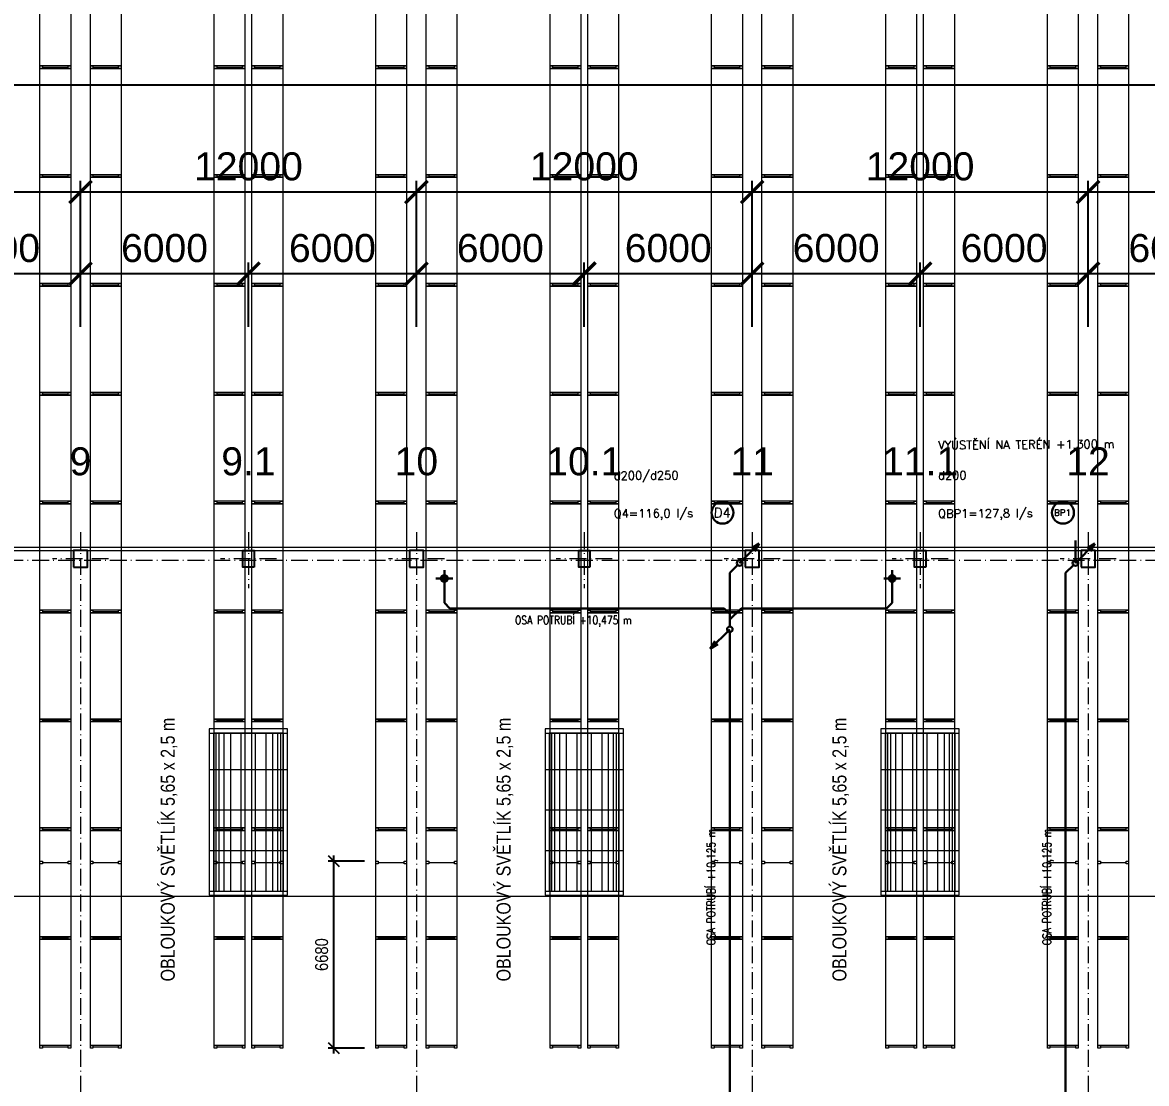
# Model space of a CAD drawing. Header units: millimetres. Extents: x 325046 to 1268204, y 1875583 to 2761998.
# Drawn here: x 800004 to 840169, y 1985536 to 2023456 of the extents above; entities that cross this region are included whole.
import ezdxf
from ezdxf.enums import TextEntityAlignment as Align

# ---------------------------------------------------------------- set-up
doc = ezdxf.new("R2010")
doc.units = ezdxf.units.MM
doc.header["$LTSCALE"] = 100
doc.header["$PDMODE"] = 65
for name, pattern in [('ACAD_ISO10W100', [18.5, 12, -3, 0.5, -3]), ('CONTINOUS', [0]), ('SO02_F11anp01$0${ Leader Line}', [0]), ('ČÁRKOVANÁ', [19.05, 12.7, -6.35])]:
    doc.linetypes.add(name, pattern=pattern)
for name, color, linetype, lineweight in [('A_KCE.tence', 7, 'Continuous', 13), ('Objekty - osy', 5, 'ACAD_ISO10W100', 20), ('OBVODOVÝ PLÁŠŤ', 2, 'Continuous', 9), ('TENKÉ', 9, 'Continuous', 9)]:
    doc.layers.add(name, color=color, linetype=linetype, lineweight=lineweight)
for name, color, linetype, lineweight, true_color in [('Korabek-bezp_vtoky_text', 7, 'CONTINOUS', 0, 0x6b50af), ('Korabek-bezp_vtoky_trasy', 7, 'CONTINOUS', 30, 0x9d626f), ('Korabek-text', 7, 'Continuous', 0, 0x7a7a7a), ('Korabek-trasy', 7, 'Continuous', 30, 0x7478c3), ('Korabek-vpuste', 7, 'Continuous', 30, 0x6f7ceb), ('TECH - regaly', 7, 'Continuous', 9, 0xa98b7e)]:
    doc.layers.add(name, color=color, linetype=linetype, lineweight=lineweight, true_color=true_color)
for name, color, linetype in [('kóty 100', 5, 'Continuous'), ('Kóty osové', 5, 'Continuous'), ('POPIS', 7, 'Continuous'), ('ŽB- SLOUPY', 3, 'Continuous')]:
    doc.layers.add(name, color=color, linetype=linetype)
doc.layers.add('Popis OS', color=7, linetype='Continuous', true_color=0xbd0a5d)
doc.styles.add('ARIAL NARROW', font='ARIALN.TTF')
doc.styles.add('ARIL-TENKÝ', font='arial.ttf')
doc.styles.add('ROMANS', font='romans.shx', dxfattribs={"width": 0.8})
doc.dimstyles.new('200', dxfattribs={"dimscale": 200, "dimtxt": 2.3, "dimasz": 2, "dimexe": 1, "dimexo": 2, "dimgap": 1, "dimtad": 1, "dimdec": 0, "dimzin": 0, "dimdsep": 46, "dimtxsty": 'ARIAL NARROW', "dimblk": 'ARCHTICK', "dimcen": 4, "dimdle": 1, "dimclrd": 256, "dimclre": 256, "dimclrt": 7, "dimadec": 0, "dimazin": 0, "dimtfac": 1, "dimtdec": 0, "dimtix": 1, "dimtofl": 0, "dimtmove": 0, "dimatfit": 0, "dimldrblk": 'OBLIQUE', "dimfxl": 1, "dimtolj": 1, "dimtzin": 0, "dimlwd": -1, "dimlwe": -1, "dimarcsym": 0})
doc.dimstyles.new('400', dxfattribs={"dimscale": 400, "dimtxt": 2.5, "dimasz": 2, "dimexe": 1, "dimexo": 12, "dimgap": 1, "dimtad": 1, "dimdec": 0, "dimzin": 0, "dimdsep": 46, "dimtxsty": 'ARIL-TENKÝ', "dimblk": 'ARCHTICK', "dimcen": 4, "dimdle": 1, "dimclrd": 256, "dimclre": 256, "dimclrt": 7, "dimadec": 0, "dimazin": 0, "dimtfac": 1, "dimtdec": 0, "dimtix": 1, "dimtofl": 0, "dimtmove": 0, "dimatfit": 0, "dimldrblk": 'OBLIQUE', "dimfxl": 1, "dimtolj": 1, "dimtzin": 0, "dimlwd": -1, "dimlwe": -1, "dimarcsym": 0})

# ---------------------------------------------------------------- blocks, each defined once
blk = doc.blocks.new('Regal_17poli')
at = {"layer": 'TECH - regaly', "color": 5}
for p, q in [((1112269, 2526458), (1112269, 2526548)), ((1112269, 2526548), (1112359, 2526548)), ((1112359, 2526458), (1112269, 2526458)), ((1112359, 2526548), (1112359, 2526458)), ((1112359, 2526503), (1113279, 2526503)), ((1113279, 2526458), (1113279, 2526548)), ((1113279, 2526548), (1113369, 2526548)), ((1113369, 2526458), (1113279, 2526458)), ((1113369, 2526548), (1113369, 2526458)), ((1112269, 2522568), (1112269, 2522658)), ((1112269, 2522658), (1112359, 2522658)), ((1112359, 2522568), (1112269, 2522568)), ((1112359, 2522658), (1112359, 2522568)), ((1112359, 2522613), (1113279, 2522613)), ((1113279, 2522568), (1113279, 2522658)), ((1113279, 2522658), (1113369, 2522658)), ((1113369, 2522568), (1113279, 2522568)), ((1113369, 2522658), (1113369, 2522568)), ((1112269, 2518678), (1112269, 2518768)), ((1112269, 2518768), (1112359, 2518768)), ((1112359, 2518678), (1112269, 2518678)), ((1112359, 2518768), (1112359, 2518678)), ((1112359, 2518723), (1113279, 2518723)), ((1113279, 2518678), (1113279, 2518768)), ((1113279, 2518768), (1113369, 2518768)), ((1113369, 2518678), (1113279, 2518678)), ((1113369, 2518768), (1113369, 2518678)), ((1112269, 2514788), (1112269, 2514878)), ((1112269, 2514878), (1112359, 2514878)), ((1112359, 2514788), (1112269, 2514788)), ((1112359, 2514878), (1112359, 2514788)), ((1112359, 2514833), (1113279, 2514833)), ((1113279, 2514788), (1113279, 2514878)), ((1113279, 2514878), (1113369, 2514878)), ((1113369, 2514788), (1113279, 2514788)), ((1113369, 2514878), (1113369, 2514788)), ((1112269, 2510898), (1112269, 2510988)), ((1112269, 2510988), (1112359, 2510988)), ((1112359, 2510898), (1112269, 2510898)), ((1112359, 2510988), (1112359, 2510898)), ((1112359, 2510943), (1113279, 2510943)), ((1113279, 2510898), (1113279, 2510988)), ((1113279, 2510988), (1113369, 2510988)), ((1113369, 2510898), (1113279, 2510898)), ((1113369, 2510988), (1113369, 2510898)), ((1112269, 2507008), (1112269, 2507098)), ((1112269, 2507098), (1112359, 2507098)), ((1112359, 2507008), (1112269, 2507008)), ((1112359, 2507098), (1112359, 2507008)), ((1112359, 2507053), (1113279, 2507053)), ((1113279, 2507008), (1113279, 2507098)), ((1113279, 2507098), (1113369, 2507098)), ((1113369, 2507008), (1113279, 2507008)), ((1113369, 2507098), (1113369, 2507008)), ((1112269, 2503118), (1112269, 2503208)), ((1112269, 2503208), (1112359, 2503208)), ((1112359, 2503118), (1112269, 2503118)), ((1112359, 2503208), (1112359, 2503118)), ((1112359, 2503163), (1113279, 2503163)), ((1113279, 2503118), (1113279, 2503208)), ((1113279, 2503208), (1113369, 2503208)), ((1113369, 2503118), (1113279, 2503118)), ((1113369, 2503208), (1113369, 2503118)), ((1112269, 2499228), (1112269, 2499318)), ((1112269, 2499318), (1112359, 2499318)), ((1112359, 2499228), (1112269, 2499228)), ((1112359, 2499318), (1112359, 2499228)), ((1112359, 2499273), (1113279, 2499273)), ((1113279, 2499228), (1113279, 2499318)), ((1113279, 2499318), (1113369, 2499318)), ((1113369, 2499228), (1113279, 2499228)), ((1113369, 2499318), (1113369, 2499228)), ((1112269, 2495338), (1112269, 2495428)), ((1112269, 2495428), (1112359, 2495428)), ((1112359, 2495338), (1112269, 2495338)), ((1112359, 2495428), (1112359, 2495338)), ((1112359, 2495383), (1113279, 2495383)), ((1113279, 2495338), (1113279, 2495428)), ((1113279, 2495428), (1113369, 2495428)), ((1113369, 2495338), (1113279, 2495338)), ((1113369, 2495428), (1113369, 2495338)), ((1112269, 2491448), (1112269, 2491538)), ((1112269, 2491538), (1112359, 2491538)), ((1112359, 2491538), (1112359, 2491448)), ((1112359, 2491493), (1113279, 2491493)), ((1113279, 2491448), (1113279, 2491538)), ((1113279, 2491538), (1113369, 2491538)), ((1113369, 2491538), (1113369, 2491448)), ((1112359, 2491448), (1112269, 2491448)), ((1113369, 2491448), (1113279, 2491448))]:
    blk.add_line(p, q, dxfattribs=at)
at = {"layer": 'TECH - regaly'}
for points in [[(1112269, 2530348), (1113369, 2530348), (1113369, 2526548), (1112269, 2526548)], [(1112269, 2526458), (1113369, 2526458), (1113369, 2522658), (1112269, 2522658)], [(1112269, 2522568), (1113369, 2522568), (1113369, 2518768), (1112269, 2518768)], [(1112269, 2518678), (1113369, 2518678), (1113369, 2514878), (1112269, 2514878)], [(1112269, 2514788), (1113369, 2514788), (1113369, 2510988), (1112269, 2510988)], [(1112269, 2510898), (1113369, 2510898), (1113369, 2507098), (1112269, 2507098)], [(1112269, 2507008), (1113369, 2507008), (1113369, 2503208), (1112269, 2503208)], [(1112269, 2503118), (1113369, 2503118), (1113369, 2499318), (1112269, 2499318)], [(1112269, 2499228), (1113369, 2499228), (1113369, 2495428), (1112269, 2495428)], [(1112269, 2495338), (1113369, 2495338), (1113369, 2491538), (1112269, 2491538)]]:
    blk.add_lwpolyline(points, close=True, dxfattribs=at)
blk = doc.blocks.new('_ARCHTICK')
at = {"color": 0, "linetype": 'ByBlock', "const_width": 0.15}
blk.add_lwpolyline([(-0.5, -0.5), (0.5, 0.5)], dxfattribs=at)
blk = doc.blocks.new('*D1040')
at = {"layer": 'Defpoints', "color": 0, "transparency": 16777216}
for p in [(820079, 2014479), (820079, 2007777), (826079, 2007777)]:
    blk.add_point(p, dxfattribs=at)
at = {"layer": 'Kóty osové', "transparency": 16777216}
for p, q in [((820079, 2012577), (820079, 2014879)), ((826079, 2012577), (826079, 2014879)), ((826479, 2014479), (819679, 2014479))]:
    blk.add_line(p, q, dxfattribs=at)
at = {"layer": 'Kóty osové', "transparency": 16777216, "xscale": 800, "yscale": 800, "zscale": 800}
for p, rotation in [((820079, 2014479), 179.9999999999866), ((826079, 2014479), 359.9999999999867)]:
    blk.add_blockref('_ARCHTICK', p, dxfattribs=dict(at, rotation=rotation))
at = {"layer": 'Kóty osové', "color": 7, "transparency": 16777216, "insert": (823079, 2015389), "char_height": 1000, "attachment_point": 5, "style": 'ARIL-TENKÝ'}
blk.add_mtext('\\A1;6000', dxfattribs=at)
blk = doc.blocks.new('_Oblique')
at = {"color": 0, "lineweight": -2}
blk.add_line((-0.5, -0.5), (0.5, 0.5), dxfattribs=at)
blk = doc.blocks.new('*D1041')
at = {"layer": 'Defpoints', "color": 0, "transparency": 16777216}
for p in [(814079, 2014479), (814079, 2007777), (820079, 2007777)]:
    blk.add_point(p, dxfattribs=at)
at = {"layer": 'Kóty osové', "transparency": 16777216}
for p, q in [((814079, 2012577), (814079, 2014879)), ((820079, 2012577), (820079, 2014879)), ((820479, 2014479), (813679, 2014479))]:
    blk.add_line(p, q, dxfattribs=at)
at = {"layer": 'Kóty osové', "transparency": 16777216, "xscale": 800, "yscale": 800, "zscale": 800, "rotation": 180}
blk.add_blockref('_ARCHTICK', (814079, 2014479), dxfattribs=at)
at = {"layer": 'Kóty osové', "transparency": 16777216, "xscale": 800, "yscale": 800, "zscale": 800}
blk.add_blockref('_ARCHTICK', (820079, 2014479), dxfattribs=at)
at = {"layer": 'Kóty osové', "color": 7, "transparency": 16777216, "insert": (817079, 2015389), "char_height": 1000, "attachment_point": 5, "style": 'ARIL-TENKÝ'}
blk.add_mtext('\\A1;6000', dxfattribs=at)
blk = doc.blocks.new('*D1042')
at = {"layer": 'Defpoints', "color": 0, "transparency": 16777216}
for p in [(808079, 2014479), (808079, 2007777), (814079, 2007777)]:
    blk.add_point(p, dxfattribs=at)
at = {"layer": 'Kóty osové', "transparency": 16777216}
for p, q in [((808079, 2012577), (808079, 2014879)), ((814079, 2012577), (814079, 2014879)), ((814479, 2014479), (807679, 2014479))]:
    blk.add_line(p, q, dxfattribs=at)
at = {"layer": 'Kóty osové', "transparency": 16777216, "xscale": 800, "yscale": 800, "zscale": 800, "rotation": 180}
blk.add_blockref('_ARCHTICK', (808079, 2014479), dxfattribs=at)
at = {"layer": 'Kóty osové', "transparency": 16777216, "xscale": 800, "yscale": 800, "zscale": 800}
blk.add_blockref('_ARCHTICK', (814079, 2014479), dxfattribs=at)
at = {"layer": 'Kóty osové', "color": 7, "transparency": 16777216, "insert": (811079, 2015389), "char_height": 1000, "attachment_point": 5, "style": 'ARIL-TENKÝ'}
blk.add_mtext('\\A1;6000', dxfattribs=at)
blk = doc.blocks.new('*D1043')
at = {"layer": 'Defpoints', "color": 0, "transparency": 16777216}
for p in [(802079, 2014479), (802079, 2007777), (808079, 2007777)]:
    blk.add_point(p, dxfattribs=at)
at = {"layer": 'Kóty osové', "transparency": 16777216}
for p, q in [((802079, 2012577), (802079, 2014879)), ((808079, 2012577), (808079, 2014879)), ((808479, 2014479), (801679, 2014479))]:
    blk.add_line(p, q, dxfattribs=at)
at = {"layer": 'Kóty osové', "transparency": 16777216, "xscale": 800, "yscale": 800, "zscale": 800, "rotation": 180}
blk.add_blockref('_ARCHTICK', (802079, 2014479), dxfattribs=at)
at = {"layer": 'Kóty osové', "transparency": 16777216, "xscale": 800, "yscale": 800, "zscale": 800}
blk.add_blockref('_ARCHTICK', (808079, 2014479), dxfattribs=at)
at = {"layer": 'Kóty osové', "color": 7, "transparency": 16777216, "insert": (805079, 2015389), "char_height": 1000, "attachment_point": 5, "style": 'ARIL-TENKÝ'}
blk.add_mtext('\\A1;6000', dxfattribs=at)
blk = doc.blocks.new('*D1044')
at = {"layer": 'Defpoints', "color": 0, "transparency": 16777216}
for p in [(796079, 2014479), (796079, 2007777), (802079, 2007777)]:
    blk.add_point(p, dxfattribs=at)
at = {"layer": 'Kóty osové', "transparency": 16777216}
for p, q in [((796079, 2012577), (796079, 2014879)), ((802079, 2012577), (802079, 2014879)), ((802479, 2014479), (795679, 2014479))]:
    blk.add_line(p, q, dxfattribs=at)
at = {"layer": 'Kóty osové', "transparency": 16777216, "xscale": 800, "yscale": 800, "zscale": 800, "rotation": 180}
blk.add_blockref('_ARCHTICK', (796079, 2014479), dxfattribs=at)
at = {"layer": 'Kóty osové', "transparency": 16777216, "xscale": 800, "yscale": 800, "zscale": 800}
blk.add_blockref('_ARCHTICK', (802079, 2014479), dxfattribs=at)
at = {"layer": 'Kóty osové', "color": 7, "transparency": 16777216, "insert": (799079, 2015389), "char_height": 1000, "attachment_point": 5, "style": 'ARIL-TENKÝ'}
blk.add_mtext('\\A1;6000', dxfattribs=at)
blk = doc.blocks.new('*D1078')
at = {"layer": 'Defpoints', "color": 0, "transparency": 16777216}
for p in [(838079, 2014479), (838079, 2007777), (844079, 2007777)]:
    blk.add_point(p, dxfattribs=at)
at = {"layer": 'Kóty osové', "transparency": 16777216}
for p, q in [((838079, 2012577), (838079, 2014879)), ((844079, 2012577), (844079, 2014879)), ((844479, 2014479), (837679, 2014479))]:
    blk.add_line(p, q, dxfattribs=at)
at = {"layer": 'Kóty osové', "transparency": 16777216, "xscale": 800, "yscale": 800, "zscale": 800, "rotation": 180}
blk.add_blockref('_ARCHTICK', (838079, 2014479), dxfattribs=at)
at = {"layer": 'Kóty osové', "transparency": 16777216, "xscale": 800, "yscale": 800, "zscale": 800}
blk.add_blockref('_ARCHTICK', (844079, 2014479), dxfattribs=at)
at = {"layer": 'Kóty osové', "color": 7, "transparency": 16777216, "insert": (841079, 2015389), "char_height": 1000, "attachment_point": 5, "style": 'ARIL-TENKÝ'}
blk.add_mtext('\\A1;6000', dxfattribs=at)
blk = doc.blocks.new('*D1079')
at = {"layer": 'Defpoints', "color": 0, "transparency": 16777216}
for p in [(832079, 2014479), (832079, 2007777), (838079, 2007777)]:
    blk.add_point(p, dxfattribs=at)
at = {"layer": 'Kóty osové', "transparency": 16777216}
for p, q in [((832079, 2012577), (832079, 2014879)), ((838079, 2012577), (838079, 2014879)), ((838479, 2014479), (831679, 2014479))]:
    blk.add_line(p, q, dxfattribs=at)
at = {"layer": 'Kóty osové', "transparency": 16777216, "xscale": 800, "yscale": 800, "zscale": 800, "rotation": 180}
blk.add_blockref('_ARCHTICK', (832079, 2014479), dxfattribs=at)
at = {"layer": 'Kóty osové', "transparency": 16777216, "xscale": 800, "yscale": 800, "zscale": 800}
blk.add_blockref('_ARCHTICK', (838079, 2014479), dxfattribs=at)
at = {"layer": 'Kóty osové', "color": 7, "transparency": 16777216, "insert": (835079, 2015389), "char_height": 1000, "attachment_point": 5, "style": 'ARIL-TENKÝ'}
blk.add_mtext('\\A1;6000', dxfattribs=at)
blk = doc.blocks.new('*D1080')
at = {"layer": 'Defpoints', "color": 0, "transparency": 16777216}
for p in [(826079, 2014479), (826079, 2007777), (832079, 2007777)]:
    blk.add_point(p, dxfattribs=at)
at = {"layer": 'Kóty osové', "transparency": 16777216}
for p, q in [((826079, 2012577), (826079, 2014879)), ((832079, 2012577), (832079, 2014879)), ((832479, 2014479), (825679, 2014479))]:
    blk.add_line(p, q, dxfattribs=at)
at = {"layer": 'Kóty osové', "transparency": 16777216, "xscale": 800, "yscale": 800, "zscale": 800, "rotation": 180}
blk.add_blockref('_ARCHTICK', (826079, 2014479), dxfattribs=at)
at = {"layer": 'Kóty osové', "transparency": 16777216, "xscale": 800, "yscale": 800, "zscale": 800}
blk.add_blockref('_ARCHTICK', (832079, 2014479), dxfattribs=at)
at = {"layer": 'Kóty osové', "color": 7, "transparency": 16777216, "insert": (829079, 2015389), "char_height": 1000, "attachment_point": 5, "style": 'ARIL-TENKÝ'}
blk.add_mtext('\\A1;6000', dxfattribs=at)
blk = doc.blocks.new('*D1109')
at = {"layer": 'Defpoints', "color": 0, "transparency": 16777216}
for p in [(790079, 2017397), (802079, 2012577), (790079, 2007897)]:
    blk.add_point(p, dxfattribs=at)
at = {"layer": 'Kóty osové', "transparency": 16777216}
for p, q in [((790079, 2012697), (790079, 2017797)), ((802079, 2017377), (802079, 2017797)), ((802479, 2017397), (789679, 2017397))]:
    blk.add_line(p, q, dxfattribs=at)
at = {"layer": 'Kóty osové', "transparency": 16777216, "xscale": 800, "yscale": 800, "zscale": 800, "rotation": 180}
blk.add_blockref('_ARCHTICK', (790079, 2017397), dxfattribs=at)
at = {"layer": 'Kóty osové', "transparency": 16777216, "xscale": 800, "yscale": 800, "zscale": 800}
blk.add_blockref('_ARCHTICK', (802079, 2017397), dxfattribs=at)
at = {"layer": 'Kóty osové', "color": 7, "transparency": 16777216, "insert": (796079, 2018308), "char_height": 1000, "attachment_point": 5, "style": 'ARIL-TENKÝ'}
blk.add_mtext('\\A1;12000', dxfattribs=at)
blk = doc.blocks.new('*D1110')
at = {"layer": 'Defpoints', "color": 0, "transparency": 16777216}
for p in [(802079, 2017397), (814079, 2012577), (802079, 2007897)]:
    blk.add_point(p, dxfattribs=at)
at = {"layer": 'Kóty osové', "transparency": 16777216}
for p, q in [((802079, 2012697), (802079, 2017797)), ((814079, 2017377), (814079, 2017797)), ((814479, 2017397), (801679, 2017397))]:
    blk.add_line(p, q, dxfattribs=at)
at = {"layer": 'Kóty osové', "transparency": 16777216, "xscale": 800, "yscale": 800, "zscale": 800, "rotation": 180}
blk.add_blockref('_ARCHTICK', (802079, 2017397), dxfattribs=at)
at = {"layer": 'Kóty osové', "transparency": 16777216, "xscale": 800, "yscale": 800, "zscale": 800}
blk.add_blockref('_ARCHTICK', (814079, 2017397), dxfattribs=at)
at = {"layer": 'Kóty osové', "color": 7, "transparency": 16777216, "insert": (808079, 2018308), "char_height": 1000, "attachment_point": 5, "style": 'ARIL-TENKÝ'}
blk.add_mtext('\\A1;12000', dxfattribs=at)
blk = doc.blocks.new('*D1111')
at = {"layer": 'Defpoints', "color": 0, "transparency": 16777216}
for p in [(814079, 2017397), (826079, 2012577), (814079, 2007897)]:
    blk.add_point(p, dxfattribs=at)
at = {"layer": 'Kóty osové', "transparency": 16777216}
for p, q in [((814079, 2012697), (814079, 2017797)), ((826079, 2017377), (826079, 2017797)), ((826479, 2017397), (813679, 2017397))]:
    blk.add_line(p, q, dxfattribs=at)
at = {"layer": 'Kóty osové', "transparency": 16777216, "xscale": 800, "yscale": 800, "zscale": 800, "rotation": 180}
blk.add_blockref('_ARCHTICK', (814079, 2017397), dxfattribs=at)
at = {"layer": 'Kóty osové', "transparency": 16777216, "xscale": 800, "yscale": 800, "zscale": 800}
blk.add_blockref('_ARCHTICK', (826079, 2017397), dxfattribs=at)
at = {"layer": 'Kóty osové', "color": 7, "transparency": 16777216, "insert": (820079, 2018308), "char_height": 1000, "attachment_point": 5, "style": 'ARIL-TENKÝ'}
blk.add_mtext('\\A1;12000', dxfattribs=at)
blk = doc.blocks.new('*D1112')
at = {"layer": 'Defpoints', "color": 0, "transparency": 16777216}
for p in [(826079, 2017397), (838079, 2012577), (826079, 2007897)]:
    blk.add_point(p, dxfattribs=at)
at = {"layer": 'Kóty osové', "transparency": 16777216}
for p, q in [((826079, 2012697), (826079, 2017797)), ((838079, 2017377), (838079, 2017797)), ((838479, 2017397), (825679, 2017397))]:
    blk.add_line(p, q, dxfattribs=at)
at = {"layer": 'Kóty osové', "transparency": 16777216, "xscale": 800, "yscale": 800, "zscale": 800, "rotation": 180}
blk.add_blockref('_ARCHTICK', (826079, 2017397), dxfattribs=at)
at = {"layer": 'Kóty osové', "transparency": 16777216, "xscale": 800, "yscale": 800, "zscale": 800}
blk.add_blockref('_ARCHTICK', (838079, 2017397), dxfattribs=at)
at = {"layer": 'Kóty osové', "color": 7, "transparency": 16777216, "insert": (832079, 2018308), "char_height": 1000, "attachment_point": 5, "style": 'ARIL-TENKÝ'}
blk.add_mtext('\\A1;12000', dxfattribs=at)
blk = doc.blocks.new('*D1113')
at = {"layer": 'Defpoints', "color": 0, "transparency": 16777216}
for p in [(838079, 2017397), (850079, 2012577), (838079, 2007897)]:
    blk.add_point(p, dxfattribs=at)
at = {"layer": 'Kóty osové', "transparency": 16777216}
for p, q in [((838079, 2012697), (838079, 2017797)), ((850079, 2017377), (850079, 2017797)), ((850479, 2017397), (837679, 2017397))]:
    blk.add_line(p, q, dxfattribs=at)
at = {"layer": 'Kóty osové', "transparency": 16777216, "xscale": 800, "yscale": 800, "zscale": 800, "rotation": 180}
blk.add_blockref('_ARCHTICK', (838079, 2017397), dxfattribs=at)
at = {"layer": 'Kóty osové', "transparency": 16777216, "xscale": 800, "yscale": 800, "zscale": 800}
blk.add_blockref('_ARCHTICK', (850079, 2017397), dxfattribs=at)
at = {"layer": 'Kóty osové', "color": 7, "transparency": 16777216, "insert": (844079, 2018308), "char_height": 1000, "attachment_point": 5, "style": 'ARIL-TENKÝ'}
blk.add_mtext('\\A1;12000', dxfattribs=at)
blk = doc.blocks.new('vpust_tučně')
at = {"layer": 'Korabek-vpuste'}
for p, q in [((53.146, 90.671), (53.146, 91.171)), ((52.896, 90.921), (53.396, 90.921))]:
    blk.add_line(p, q, dxfattribs=at)
for radius in [0.1, 0.075, 0.05]:
    blk.add_circle((53.146, 90.921), radius, dxfattribs=at)
blk = doc.blocks.new('A$C73023567')
at = {"layer": 'Korabek-bezp_vtoky_text', "lineweight": 30}
blk.add_circle((131379.2, 126546.4), 392.2, dxfattribs=at)
at = {"layer": 'Korabek-bezp_vtoky_trasy'}
for p, q in [((131825, 124745.6), (131825, 125545.6)), ((131825, 124745.6), (132522.3, 125442.9)), ((132522.3, 125442.9), (132247.7, 125272.2)), ((132522.3, 125442.9), (132351.6, 125168.3)), ((131754.4, 124674.7), (131475, 124395.3)), ((131475, 124395.3), (131475, 99975.1))]:
    blk.add_line(p, q, dxfattribs=at)
blk.add_circle((131825, 124745.6), 100, dxfattribs=at)
at = {"layer": 'Korabek-text', "lineweight": 30}
blk.add_circle((119214.2, 126546.4), 392.2, dxfattribs=at)
at = {"layer": 'Korabek-trasy'}
for p, q in [((119825, 124745.6), (120522.3, 125442.9)), ((120522.3, 125442.9), (120247.7, 125272.2)), ((120522.3, 125442.9), (120351.6, 125168.3)), ((119754.3, 124674.8), (119475, 124395.6)), ((109275, 124195.6), (109275, 123325.9)), ((119475, 124395.6), (119475, 122475.6)), ((125275, 124195.6), (125275, 123325.9)), ((109475.3, 123125.6), (109275, 123325.9)), ((125074.7, 123125.6), (125275, 123325.9)), ((119274.7, 123125.6), (109475.3, 123125.6)), ((119475, 122925.2), (119274.7, 123125.6)), ((119475, 122724.9), (119875.7, 123125.6)), ((119875.7, 123125.6), (125074.7, 123125.6)), ((119475, 122375.6), (118777.7, 121678.2)), ((119475, 122275.6), (119475, 103415.6)), ((118777.7, 121678.2), (118948.4, 121952.8)), ((118777.7, 121678.2), (119052.3, 121848.9))]:
    blk.add_line(p, q, dxfattribs=at)
for centre in [(119825, 124745.6), (119475, 122375.6)]:
    blk.add_circle(centre, 100, dxfattribs=at)
at = {"layer": 'Korabek-vpuste', "xscale": 1200, "yscale": 1200, "zscale": 1200, "rotation": 269.9999999927888}
for p in [(169.4, 187970.4), (16169.4, 187970.4)]:
    blk.add_blockref('vpust_tučně', p, dxfattribs=at)
at = {"layer": 'Korabek-bezp_vtoky_text', "style": 'ROMANS'}
for s, height, rotation, p in [('VYÚSTĚNÍ NA TERÉN +1,300 m', 300, 0.3474, (126918.6, 128962.1)), ('d200', 300, 0.3474, (126918.6, 127878.9)), ('QBP1=127,8 l/s', 300, 0.3474, (126918.6, 126510.5)), ('BP1', 225, 359.6526, (131062.1, 126547.3))]:
    blk.add_text(s, height=height, rotation=rotation, dxfattribs=at).set_placement(p, align=Align.MIDDLE_LEFT)
at = {"layer": 'Korabek-bezp_vtoky_text', "insert": (131044.8, 111087.4), "char_height": 300, "width": 28411.347, "attachment_point": 7, "rotation": 90, "style": 'ROMANS'}
blk.add_mtext('OSA POTRUBÍ +10,125 m', dxfattribs=at)
at = {"layer": 'Korabek-text', "style": 'ROMANS'}
for s, height, rotation, p in [('d200/d250', 300, 0.3474, (115327.1, 127870.2)), ('Q4=116,0 l/s', 300, 0.3474, (115327.1, 126514.1)), ('D4', 350, 359.6526, (118897.1, 126547.3))]:
    blk.add_text(s, height=height, rotation=rotation, dxfattribs=at).set_placement(p, align=Align.MIDDLE_LEFT)
at = {"layer": 'Korabek-text', "char_height": 300, "width": 28411.347, "attachment_point": 7, "style": 'ROMANS'}
for s, insert, rotation in [('OSA POTRUBÍ +10,475 m', (111799.6, 122463.7), 0), ('OSA POTRUBÍ +10,125 m', (119048.2, 111087.4), 90)]:
    blk.add_mtext(s, dxfattribs=dict(at, insert=insert, rotation=rotation))
blk = doc.blocks.new('A$C731641DB')
at = {"layer": 'TENKÉ'}
for p, q in [((0, 5800), (2800, 5800)), ((0, 4500), (2800, 4500)), ((0, 3050), (2800, 3050)), ((0, 1600), (2800, 1600)), ((0, 150), (2800, 150))]:
    blk.add_line(p, q, dxfattribs=at)
at = {"layer": 'TENKÉ', "color": 8}
for p, q in [((243, 150), (243, 5800)), ((353, 150), (353, 5800)), ((532, 150), (532, 5800)), ((767, 150), (767, 5800)), ((1143, 150), (1143, 5800)), ((1657, 150), (1657, 5800)), ((2033, 150), (2033, 5800)), ((2268, 150), (2268, 5800)), ((2447, 150), (2447, 5800)), ((2557, 150), (2557, 5800))]:
    blk.add_line(p, q, dxfattribs=at)
at = {"layer": 'TENKÉ'}
blk.add_lwpolyline([(0, 0), (2800, 0), (2800, 5950), (0, 5950)], close=True, dxfattribs=at)
at = {"layer": 'TENKÉ', "linetype": 'ČÁRKOVANÁ', "ltscale": 20}
blk.add_lwpolyline([(150, 150), (2650, 150), (2650, 5800), (150, 5800)], close=True, dxfattribs=at)
blk = doc.blocks.new('*D1513')
at = {"layer": 'Defpoints', "color": 0, "linetype": 'ByBlock', "ltscale": 100, "transparency": 16777216}
for p in [(811130, 1993483), (812629, 1993483), (812629, 1986803)]:
    blk.add_point(p, dxfattribs=at)
at = {"layer": 'kóty 100', "linetype": 'ByBlock', "ltscale": 100, "transparency": 16777216}
for p, q in [((812229, 1993483), (810930, 1993483)), ((811130, 1986603), (811130, 1993683)), ((812229, 1986803), (810930, 1986803))]:
    blk.add_line(p, q, dxfattribs=at)
at = {"layer": 'kóty 100', "linetype": 'ByBlock', "ltscale": 100, "transparency": 16777216, "xscale": 400, "yscale": 400, "zscale": 400}
for p, rotation in [((811130, 1993483), 90), ((811130, 1986803), 270)]:
    blk.add_blockref('_ARCHTICK', p, dxfattribs=dict(at, rotation=rotation))
at = {"layer": 'kóty 100', "color": 7, "linetype": 'ByBlock', "ltscale": 100, "transparency": 16777216, "insert": (810695, 1990143), "char_height": 460, "attachment_point": 5, "rotation": 90, "style": 'ARIAL NARROW'}
blk.add_mtext('\\A1;6680', dxfattribs=at)
blk = doc.blocks.new('*D1570')
at = {"layer": 'Defpoints', "color": 0, "transparency": 16777216}
for p in [(705684, 2021211), (705684, 2004708), (1078474, 2004708)]:
    blk.add_point(p, dxfattribs=at)
at = {"layer": 'Kóty osové', "transparency": 16777216}
for p, q in [((705684, 2009508), (705684, 2021611)), ((1078474, 2009508), (1078474, 2021611)), ((1078874, 2021211), (705284, 2021211))]:
    blk.add_line(p, q, dxfattribs=at)
at = {"layer": 'Kóty osové', "transparency": 16777216, "xscale": 800, "yscale": 800, "zscale": 800, "rotation": 180}
blk.add_blockref('_ARCHTICK', (705684, 2021211), dxfattribs=at)
at = {"layer": 'Kóty osové', "transparency": 16777216, "xscale": 800, "yscale": 800, "zscale": 800}
blk.add_blockref('_ARCHTICK', (1078474, 2021211), dxfattribs=at)
at = {"layer": 'Kóty osové', "color": 7, "transparency": 16777216, "insert": (892079, 2022122), "char_height": 1000, "attachment_point": 5, "style": 'ARIL-TENKÝ'}
blk.add_mtext('\\A1;372790', dxfattribs=at)

msp = doc.modelspace()

# ---------------------------------------------------------------- linework, layer by layer
at = {"layer": 'A_KCE.tence'}
msp.add_line((705803.7, 1992237.8), (1078353.7, 1992237.8), dxfattribs=at)
at = {"layer": 'Objekty - osy', "ltscale": 0.5}
for points in [[(802078.7, 2005237.8), (802078.7, 1883237.8)], [(808078.7, 2005237.8), (808078.7, 2003237.8)], [(814078.7, 2005237.8), (814078.7, 1883237.8)], [(820078.7, 2005237.8), (820078.7, 2003237.8)], [(826078.7, 2005237.8), (826078.7, 1883237.8)], [(832078.7, 2005237.8), (832078.7, 2003237.8)], [(838078.7, 2005237.8), (838078.7, 1883237.8)], [(803078.7, 2004287.8), (801078.7, 2004287.8)], [(809078.7, 2004287.8), (807078.7, 2004287.8)], [(815078.7, 2004287.8), (813078.7, 2004287.8)], [(821078.7, 2004287.8), (819078.7, 2004287.8)], [(827078.7, 2004287.8), (825078.7, 2004287.8)], [(833078.7, 2004287.8), (831078.7, 2004287.8)], [(839078.7, 2004287.8), (837078.7, 2004287.8)], [(705078.7, 2004237.8), (1079078.7, 2004237.8)]]:
    msp.add_lwpolyline(points, dxfattribs=at)
at = {"layer": 'OBVODOVÝ PLÁŠŤ', "ltscale": 100}
msp.add_lwpolyline([(1078473.7, 2004707.8), (1078473.7, 1955817.8), (1018473.7, 1955817.8), (1018473.7, 1883767.8), (705683.7, 1883767.8), (705683.7, 2004707.8)], close=True, dxfattribs=at)
msp.add_lwpolyline([(1078353.7, 2004587.8), (1078353.7, 2004587.8), (1078353.7, 1955937.8), (1018353.7, 1955937.8), (1018353.7, 1883887.8), (705803.7, 1883887.8), (705803.7, 2004587.8), (1078353.7, 2004587.8)], dxfattribs=at)
at = {"layer": 'TECH - regaly', "color": 5}
for p, q in [((800628.7, 1993392.7), (800628.7, 1993482.7)), ((800628.7, 1993482.7), (800718.7, 1993482.7)), ((800718.7, 1993482.7), (800718.7, 1993392.7)), ((800718.7, 1993437.7), (801638.7, 1993437.7)), ((801638.7, 1993392.7), (801638.7, 1993482.7)), ((801638.7, 1993482.7), (801728.7, 1993482.7)), ((801728.7, 1993482.7), (801728.7, 1993392.7)), ((802428.7, 1993392.7), (802428.7, 1993482.7)), ((802428.7, 1993482.7), (802518.7, 1993482.7)), ((802518.7, 1993482.7), (802518.7, 1993392.7)), ((802518.7, 1993437.7), (803438.7, 1993437.7)), ((803438.7, 1993392.7), (803438.7, 1993482.7)), ((803438.7, 1993482.7), (803528.7, 1993482.7)), ((803528.7, 1993482.7), (803528.7, 1993392.7)), ((806853.7, 1993392.7), (806853.7, 1993482.7)), ((806853.7, 1993482.7), (806943.7, 1993482.7)), ((806943.7, 1993482.7), (806943.7, 1993392.7)), ((806943.7, 1993437.7), (807863.7, 1993437.7)), ((807863.7, 1993392.7), (807863.7, 1993482.7)), ((807863.7, 1993482.7), (807953.7, 1993482.7)), ((807953.7, 1993482.7), (807953.7, 1993392.7)), ((808203.7, 1993392.7), (808203.7, 1993482.7)), ((808203.7, 1993482.7), (808293.7, 1993482.7)), ((808293.7, 1993482.7), (808293.7, 1993392.7)), ((808293.7, 1993437.7), (809213.7, 1993437.7)), ((809213.7, 1993392.7), (809213.7, 1993482.7)), ((809213.7, 1993482.7), (809303.7, 1993482.7)), ((809303.7, 1993482.7), (809303.7, 1993392.7)), ((812628.7, 1993392.7), (812628.7, 1993482.7)), ((812628.7, 1993482.7), (812718.7, 1993482.7)), ((812718.7, 1993482.7), (812718.7, 1993392.7)), ((812718.7, 1993437.7), (813638.7, 1993437.7)), ((813638.7, 1993392.7), (813638.7, 1993482.7)), ((813638.7, 1993482.7), (813728.7, 1993482.7)), ((813728.7, 1993482.7), (813728.7, 1993392.7)), ((814428.7, 1993392.7), (814428.7, 1993482.7)), ((814428.7, 1993482.7), (814518.7, 1993482.7)), ((814518.7, 1993482.7), (814518.7, 1993392.7)), ((814518.7, 1993437.7), (815438.7, 1993437.7)), ((815438.7, 1993392.7), (815438.7, 1993482.7)), ((815438.7, 1993482.7), (815528.7, 1993482.7)), ((815528.7, 1993482.7), (815528.7, 1993392.7)), ((818853.7, 1993392.7), (818853.7, 1993482.7)), ((818853.7, 1993482.7), (818943.7, 1993482.7)), ((818943.7, 1993482.7), (818943.7, 1993392.7)), ((818943.7, 1993437.7), (819863.7, 1993437.7)), ((819863.7, 1993392.7), (819863.7, 1993482.7)), ((819863.7, 1993482.7), (819953.7, 1993482.7)), ((819953.7, 1993482.7), (819953.7, 1993392.7)), ((820203.7, 1993392.7), (820203.7, 1993482.7)), ((820203.7, 1993482.7), (820293.7, 1993482.7)), ((820293.7, 1993482.7), (820293.7, 1993392.7)), ((820293.7, 1993437.7), (821213.7, 1993437.7)), ((821213.7, 1993392.7), (821213.7, 1993482.7)), ((821213.7, 1993482.7), (821303.7, 1993482.7)), ((821303.7, 1993482.7), (821303.7, 1993392.7)), ((824628.7, 1993392.7), (824628.7, 1993482.7)), ((824628.7, 1993482.7), (824718.7, 1993482.7)), ((824718.7, 1993482.7), (824718.7, 1993392.7)), ((824718.7, 1993437.7), (825638.7, 1993437.7)), ((825638.7, 1993392.7), (825638.7, 1993482.7)), ((825638.7, 1993482.7), (825728.7, 1993482.7)), ((825728.7, 1993482.7), (825728.7, 1993392.7)), ((826428.7, 1993392.7), (826428.7, 1993482.7)), ((826428.7, 1993482.7), (826518.7, 1993482.7)), ((826518.7, 1993482.7), (826518.7, 1993392.7)), ((826518.7, 1993437.7), (827438.7, 1993437.7)), ((827438.7, 1993392.7), (827438.7, 1993482.7)), ((827438.7, 1993482.7), (827528.7, 1993482.7)), ((827528.7, 1993482.7), (827528.7, 1993392.7)), ((830853.7, 1993392.7), (830853.7, 1993482.7)), ((830853.7, 1993482.7), (830943.7, 1993482.7)), ((830943.7, 1993482.7), (830943.7, 1993392.7)), ((830943.7, 1993437.7), (831863.7, 1993437.7)), ((831863.7, 1993392.7), (831863.7, 1993482.7)), ((831863.7, 1993482.7), (831953.7, 1993482.7)), ((831953.7, 1993482.7), (831953.7, 1993392.7)), ((832203.7, 1993392.7), (832203.7, 1993482.7)), ((832203.7, 1993482.7), (832293.7, 1993482.7)), ((832293.7, 1993482.7), (832293.7, 1993392.7)), ((832293.7, 1993437.7), (833213.7, 1993437.7)), ((833213.7, 1993392.7), (833213.7, 1993482.7)), ((833213.7, 1993482.7), (833303.7, 1993482.7)), ((833303.7, 1993482.7), (833303.7, 1993392.7)), ((836628.7, 1993392.7), (836628.7, 1993482.7)), ((836628.7, 1993482.7), (836718.7, 1993482.7)), ((836718.7, 1993482.7), (836718.7, 1993392.7)), ((836718.7, 1993437.7), (837638.7, 1993437.7)), ((837638.7, 1993392.7), (837638.7, 1993482.7)), ((837638.7, 1993482.7), (837728.7, 1993482.7)), ((837728.7, 1993482.7), (837728.7, 1993392.7)), ((838428.7, 1993392.7), (838428.7, 1993482.7)), ((838428.7, 1993482.7), (838518.7, 1993482.7)), ((838518.7, 1993482.7), (838518.7, 1993392.7)), ((838518.7, 1993437.7), (839438.7, 1993437.7)), ((839438.7, 1993392.7), (839438.7, 1993482.7)), ((839438.7, 1993482.7), (839528.7, 1993482.7)), ((839528.7, 1993482.7), (839528.7, 1993392.7)), ((800718.7, 1993392.7), (800628.7, 1993392.7)), ((801728.7, 1993392.7), (801638.7, 1993392.7)), ((802518.7, 1993392.7), (802428.7, 1993392.7)), ((803528.7, 1993392.7), (803438.7, 1993392.7)), ((806943.7, 1993392.7), (806853.7, 1993392.7)), ((807953.7, 1993392.7), (807863.7, 1993392.7)), ((808293.7, 1993392.7), (808203.7, 1993392.7)), ((809303.7, 1993392.7), (809213.7, 1993392.7)), ((812718.7, 1993392.7), (812628.7, 1993392.7)), ((813728.7, 1993392.7), (813638.7, 1993392.7)), ((814518.7, 1993392.7), (814428.7, 1993392.7)), ((815528.7, 1993392.7), (815438.7, 1993392.7)), ((818943.7, 1993392.7), (818853.7, 1993392.7)), ((819953.7, 1993392.7), (819863.7, 1993392.7)), ((820293.7, 1993392.7), (820203.7, 1993392.7)), ((821303.7, 1993392.7), (821213.7, 1993392.7)), ((824718.7, 1993392.7), (824628.7, 1993392.7)), ((825728.7, 1993392.7), (825638.7, 1993392.7)), ((826518.7, 1993392.7), (826428.7, 1993392.7)), ((827528.7, 1993392.7), (827438.7, 1993392.7)), ((830943.7, 1993392.7), (830853.7, 1993392.7)), ((831953.7, 1993392.7), (831863.7, 1993392.7)), ((832293.7, 1993392.7), (832203.7, 1993392.7)), ((833303.7, 1993392.7), (833213.7, 1993392.7)), ((836718.7, 1993392.7), (836628.7, 1993392.7)), ((837728.7, 1993392.7), (837638.7, 1993392.7)), ((838518.7, 1993392.7), (838428.7, 1993392.7)), ((839528.7, 1993392.7), (839438.7, 1993392.7))]:
    msp.add_line(p, q, dxfattribs=at)
at = {"layer": 'ŽB- SLOUPY'}
for points in [[(801828.7, 2003987.8), (802328.7, 2003987.8), (802328.7, 2004587.8), (801828.7, 2004587.8)], [(808278.7, 2003987.8), (807878.7, 2003987.8), (807878.7, 2004587.8), (808278.7, 2004587.8)], [(813828.7, 2003987.8), (814328.7, 2003987.8), (814328.7, 2004587.8), (813828.7, 2004587.8)], [(820278.7, 2003987.8), (819878.7, 2003987.8), (819878.7, 2004587.8), (820278.7, 2004587.8)], [(825828.7, 2003987.8), (826328.7, 2003987.8), (826328.7, 2004587.8), (825828.7, 2004587.8)], [(832278.7, 2003987.8), (831878.7, 2003987.8), (831878.7, 2004587.8), (832278.7, 2004587.8)], [(837828.7, 2003987.8), (838328.7, 2003987.8), (838328.7, 2004587.8), (837828.7, 2004587.8)]]:
    msp.add_lwpolyline(points, close=True, dxfattribs=at)

# ---------------------------------------------------------------- block references
at = {"layer": 'Korabek-trasy', "linetype": 'SO02_F11anp01$0${ Leader Line}'}
msp.add_blockref('A$C73023567', (705803.7, 1879392.2), dxfattribs=at)
at = {"layer": 'TECH - regaly'}
for p in [(-311640.3, -504645.2), (-309840.3, -504645.2), (-305415.3, -504645.2), (-304065.3, -504645.2), (-299640.3, -504645.2), (-297840.3, -504645.2), (-293415.3, -504645.2), (-292065.3, -504645.2), (-287640.3, -504645.2), (-285840.3, -504645.2), (-281415.3, -504645.2), (-280065.3, -504645.2), (-275640.3, -504645.2), (-273840.3, -504645.2)]:
    msp.add_blockref('Regal_17poli', p, dxfattribs=at)
at = {"layer": 'TENKÉ', "linetype": 'ByBlock', "ltscale": 100}
for p in [(806678.7, 1992262.8), (818678.7, 1992262.8), (830678.7, 1992262.8)]:
    msp.add_blockref('A$C731641DB', p, dxfattribs=at)

# ---------------------------------------------------------------- texts
at = {"layer": 'POPIS', "linetype": 'ByBlock', "lineweight": 18, "char_height": 500, "width": 9505.374, "attachment_point": 9, "rotation": 90, "style": 'ARIAL NARROW'}
for insert in [(805537.6, 1998608), (817537.6, 1998608), (829537.6, 1998608)]:
    msp.add_mtext('OBLOUKOVÝ SVĚTLÍK 5,65 x 2,5 m', dxfattribs=dict(at, insert=insert))
at = {"layer": 'Popis OS', "linetype": 'ByBlock', "style": 'ARIL-TENKÝ'}
for s, p in [('9', (802078.7, 2007772.8)), ('9.1', (808078.7, 2007772.8)), ('10', (814078.7, 2007772.8)), ('10.1', (820078.7, 2007772.8)), ('11', (826078.7, 2007772.8)), ('11.1', (832078.7, 2007772.8)), ('12', (838078.7, 2007772.8))]:
    msp.add_text(s, height=1000, dxfattribs=at).set_placement(p, align=Align.MIDDLE_CENTER)

# ---------------------------------------------------------------- dimensions: what is measured, and where the dimension line sits
at = {"layer": 'kóty 100', "linetype": 'ByBlock', "ltscale": 100}
dim = msp.add_linear_dim(base=(811129.7, 1993482.7), p1=(812628.7, 1986802.7), p2=(812628.7, 1993482.7), angle=90, dimstyle='200', dxfattribs=at)
dim.commit()
dim.dimension.update_dxf_attribs({"geometry": '*D1513', "text_midpoint": (810694.8, 1990142.7)})
at = {"layer": 'Kóty osové'}
for base, p1, p2, picture, middle in [((705683.7, 2021210.9), (1078473.7, 2004707.8), (705683.7, 2004707.8), '*D1570', (892078.7, 2022121.8)), ((790078.7, 2017397.4), (802078.7, 2012576.6), (790078.7, 2007896.6), '*D1109', (796078.7, 2018308)), ((802078.7, 2017397.4), (814078.7, 2012576.6), (802078.7, 2007896.6), '*D1110', (808078.7, 2018308)), ((814078.7, 2017397.4), (826078.7, 2012576.6), (814078.7, 2007896.6), '*D1111', (820078.7, 2018308)), ((826078.7, 2017397.4), (838078.7, 2012576.6), (826078.7, 2007896.6), '*D1112', (832078.7, 2018308)), ((838078.7, 2017397.4), (850078.7, 2012576.6), (838078.7, 2007896.6), '*D1113', (844078.7, 2018308)), ((796078.7, 2014478.7), (802078.7, 2007776.6), (796078.7, 2007776.6), '*D1044', (799078.7, 2015389.2)), ((802078.7, 2014478.7), (808078.7, 2007776.6), (802078.7, 2007776.6), '*D1043', (805078.7, 2015389.2)), ((808078.7, 2014478.7), (814078.7, 2007776.6), (808078.7, 2007776.6), '*D1042', (811078.7, 2015389.2)), ((814078.7, 2014478.7), (820078.7, 2007776.6), (814078.7, 2007776.6), '*D1041', (817078.7, 2015389.2)), ((826078.7, 2014478.7), (832078.7, 2007776.6), (826078.7, 2007776.6), '*D1080', (829078.7, 2015389.2)), ((832078.7, 2014478.7), (838078.7, 2007776.6), (832078.7, 2007776.6), '*D1079', (835078.7, 2015389.2)), ((838078.7, 2014478.7), (844078.7, 2007776.6), (838078.7, 2007776.6), '*D1078', (841078.7, 2015389.2))]:
    dim = msp.add_linear_dim(base=base, p1=p1, p2=p2, dimstyle='400', override={"dimtmove": 1}, dxfattribs=at)
    dim.commit()
    dim.dimension.update_dxf_attribs({"geometry": picture, "text_midpoint": middle})
dim = msp.add_aligned_dim(p1=(826078.7, 2007776.6), p2=(820078.7, 2007776.6), distance=-6702.1, dimstyle='400', dxfattribs=at)
dim.commit()
dim.dimension.update_dxf_attribs({"geometry": '*D1040', "text_midpoint": (823078.7, 2015389.2)})

doc.saveas('drawing.dxf')
